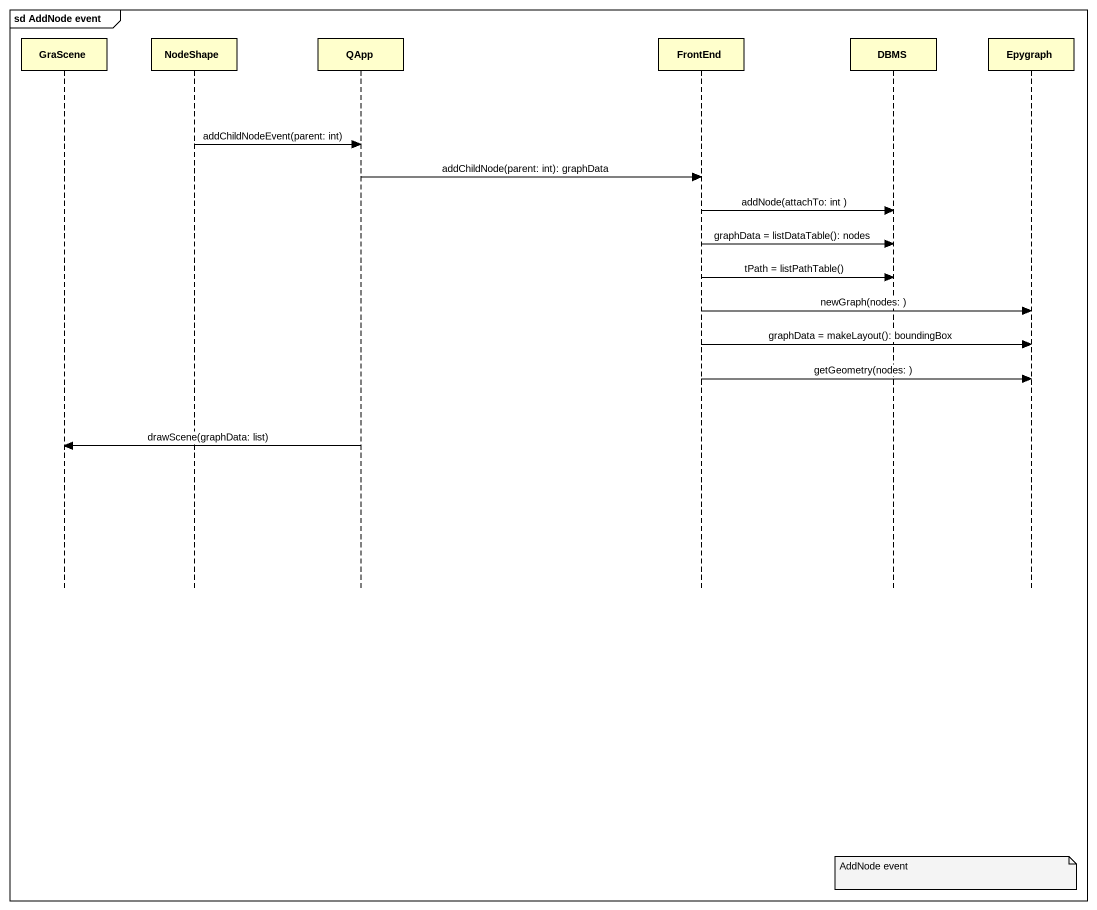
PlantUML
@startuml
mainframe sd AddNode event
hide footbox
participant GraScene
participant NodeShape
participant QApp
participant FrontEnd
participant DBMS
participant Epygraph

NodeShape -> QApp : addChildNodeEvent(parent: int)
QApp -> FrontEnd : addChildNode(parent: int): graphData
FrontEnd -> DBMS : addNode(attachTo: int )
FrontEnd -> DBMS : graphData = listDataTable(): nodes
FrontEnd -> DBMS : tPath = listPathTable()
FrontEnd -> Epygraph : newGraph(nodes: )
FrontEnd -> Epygraph : graphData = makeLayout(): boundingBox
FrontEnd -> Epygraph : getGeometry(nodes: )
QApp -> GraScene : drawScene(graphData: list)
note over DBMS : AddNode event
@enduml
